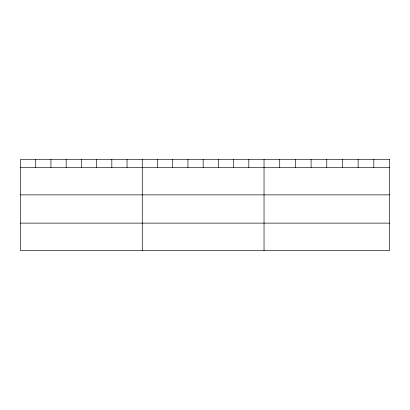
<?xml version="1.0" encoding="UTF-8"?>
<svg xmlns="http://www.w3.org/2000/svg" width="410" height="410" viewBox="0 0 410 410"><rect width="100%" height="100%" fill="white"/><g stroke="black" fill="none" stroke-linecap="round" stroke-linejoin="round"><path stroke-width="0.61" d="M20.5 167.449L389.5 167.449M20.5 194.873L389.5 194.873M20.5 223.127L389.5 223.127M373.817 159.444L373.817 167.449M358.135 159.444L358.135 167.449M342.452 159.444L342.452 167.449M326.77 159.444L326.77 167.449M311.087 159.444L311.087 167.449M295.405 159.444L295.405 167.449M279.722 159.444L279.722 167.449M264.04 159.444L264.04 250.556M248.819 159.444L248.819 167.449M233.597 159.444L233.597 167.449M218.376 159.444L218.376 167.449M203.155 159.444L203.155 167.449M187.934 159.444L187.934 167.449M172.712 159.444L172.712 167.449M157.491 159.444L157.491 167.449M142.27 159.444L142.27 250.556M127.049 159.444L127.049 167.449M111.827 159.444L111.827 167.449M96.606 159.444L96.606 167.449M81.385 159.444L81.385 167.449M66.164 159.444L66.164 167.449M50.942 159.444L50.942 167.449M35.721 159.444L35.721 167.449M389.5 159.444L20.5 159.444L20.5 250.556L389.5 250.556L389.5 159.444"/></g></svg>
